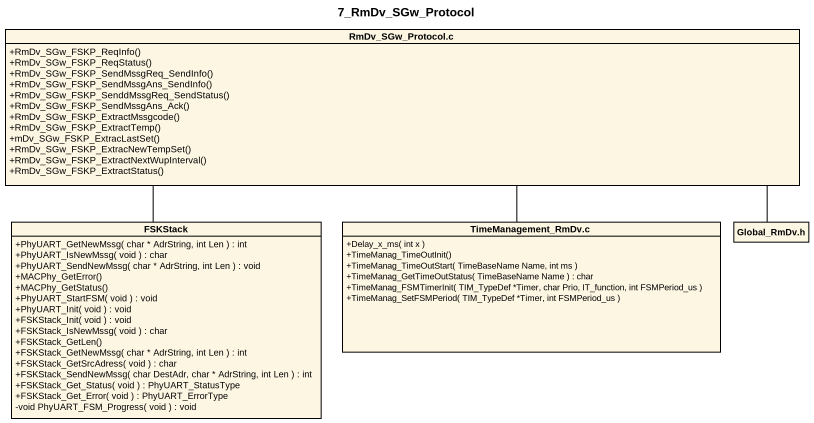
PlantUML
@startuml
title 7_RmDv_SGw_Protocol
hide circle
hide empty members
skinparam classAttributeIconSize 0
class "RmDv_SGw_Protocol.c" as RmDv_SGw_Protocol_c {
  +RmDv_SGw_FSKP_ReqInfo()
  +RmDv_SGw_FSKP_ReqStatus()
  +RmDv_SGw_FSKP_SendMssgReq_SendInfo()
  +RmDv_SGw_FSKP_SendMssgAns_SendInfo()
  +RmDv_SGw_FSKP_SenddMssgReq_SendStatus()
  +RmDv_SGw_FSKP_SendMssgAns_Ack()
  +RmDv_SGw_FSKP_ExtractMssgcode()
  +RmDv_SGw_FSKP_ExtractTemp()
  +mDv_SGw_FSKP_ExtracLastSet()
  +RmDv_SGw_FSKP_ExtracNewTempSet()
  +RmDv_SGw_FSKP_ExtractNextWupInterval()
  +RmDv_SGw_FSKP_ExtractStatus()
}
class FSKStack {
  +PhyUART_GetNewMssg( char * AdrString, int Len ) : int
  +PhyUART_IsNewMssg( void ) : char
  +PhyUART_SendNewMssg( char * AdrString, int Len ) : void
  +MACPhy_GetError()
  +MACPhy_GetStatus()
  +PhyUART_StartFSM( void ) : void
  +PhyUART_Init( void ) : void
  +FSKStack_Init( void ) : void
  +FSKStack_IsNewMssg( void ) : char
  +FSKStack_GetLen()
  +FSKStack_GetNewMssg( char * AdrString, int Len ) : int
  +FSKStack_GetSrcAdress( void ) : char
  +FSKStack_SendNewMssg( char DestAdr, char * AdrString, int Len ) : int
  +FSKStack_Get_Status( void ) : PhyUART_StatusType
  +FSKStack_Get_Error( void ) : PhyUART_ErrorType
  -void PhyUART_FSM_Progress( void ) : void
}
class "TimeManagement_RmDv.c" as TimeManagement_RmDv_c {
  +Delay_x_ms( int x )
  +TimeManag_TimeOutInit()
  +TimeManag_TimeOutStart( TimeBaseName Name, int ms )
  +TimeManag_GetTimeOutStatus( TimeBaseName Name ) : char
  +TimeManag_FSMTimerInit( TIM_TypeDef *Timer, char Prio, IT_function, int FSMPeriod_us )
  +TimeManag_SetFSMPeriod( TIM_TypeDef *Timer, int FSMPeriod_us )
}
class "Global_RmDv.h" as Global_RmDv_h
RmDv_SGw_Protocol_c -- FSKStack
RmDv_SGw_Protocol_c -- TimeManagement_RmDv_c
RmDv_SGw_Protocol_c -right- Global_RmDv_h
@enduml
